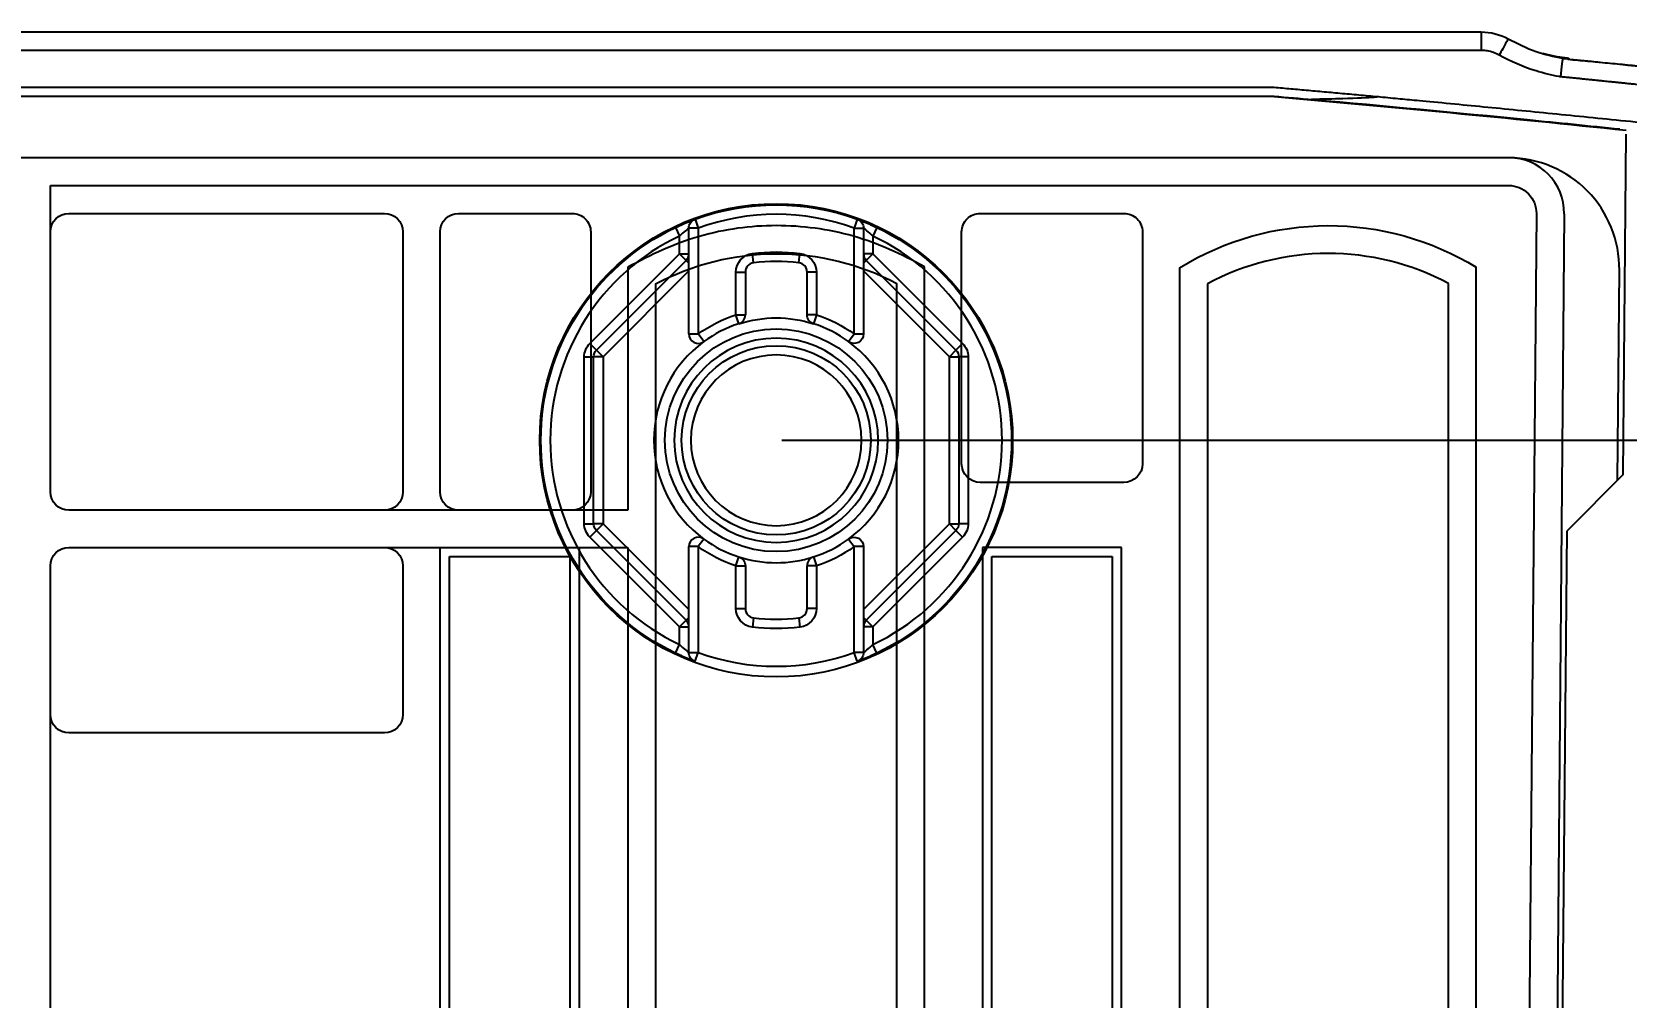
# Model space of a CAD drawing. Header units: millimetres. Extents: x 28 to 2425, y 8 to 1657.
# Drawn here: x 1973.5 to 2059.5, y 1353.2 to 1405.3 of the extents above; entities that cross this region are included whole.
import ezdxf

# ---------------------------------------------------------------- set-up
doc = ezdxf.new("R2010")
doc.units = ezdxf.units.MM
doc.layers.get('Defpoints').update_dxf_attribs({"linetype": 'CONTINUOUS'})
doc.layers.add('1LINE', color=7, linetype='CONTINUOUS')
doc.styles.add('Annotative', font='malgun.ttf')
doc.dimstyles.new('WOO', dxfattribs={"dimtxt": 20, "dimasz": 2, "dimexe": 1.25, "dimexo": 0.3, "dimgap": 1, "dimtad": 1, "dimdec": 1, "dimzin": 1, "dimdsep": 46, "dimtxsty": 'Annotative', "dimcen": 0, "dimclrd": 1, "dimclre": 1, "dimclrt": 2, "dimadec": 0, "dimazin": 0, "dimtfac": 1, "dimtdec": 1, "dimtofl": 0, "dimtmove": 0, "dimatfit": 3, "dimfxl": 0, "dimarcsym": 0})

# ---------------------------------------------------------------- blocks, each defined once
blk = doc.blocks.new('*D13')
at = {"layer": '1LINE', "color": 1, "lineweight": -2}
for p, q in [((2013.95, 1383.248), (2293.156, 1383.248)), ((2291.906, 1381.248), (2291.906, 873.209)), ((1943.761, 871.209), (2293.156, 871.209))]:
    blk.add_line(p, q, dxfattribs=at)
at = {"layer": '1LINE', "color": 1}
for points in [[(2291.573, 1381.248), (2292.24, 1381.248), (2291.906, 1383.248)], [(2291.573, 873.209), (2292.24, 873.209), (2291.906, 871.209)]]:
    blk.add_solid(points, dxfattribs=at)
at = {"layer": 'Defpoints', "color": 0}
for p in [(2013.65, 1383.248), (1943.461, 871.209), (2291.906, 871.209)]:
    blk.add_point(p, dxfattribs=at)
at = {"layer": '1LINE', "color": 2, "insert": (2280.574, 1127.228), "char_height": 20, "attachment_point": 5, "rotation": 90, "style": 'Annotative'}
blk.add_mtext('500', dxfattribs=at)

msp = doc.modelspace()

# ---------------------------------------------------------------- linework, layer by layer
at = {"layer": '1LINE'}
for p, q in [((1943.386, 1405.256), (2051.665, 1405.257)), ((2051.665, 1405.257), (2051.665, 1404.257)), ((2051.665, 1404.257), (1943.386, 1404.256)), ((2040.363, 1401.778), (1958.9, 1401.777)), ((2059.319, 1381.398), (2059.479, 1399.752)), ((1974.515, 1396.979), (2053.142, 1396.979)), ((1974.515, 1380.479), (1974.515, 1396.979)), ((1975.515, 1395.479), (1992.525, 1395.479)), ((1996.525, 1395.479), (2002.65, 1395.479)), ((2024.65, 1395.479), (2032.4, 1395.479)), ((2054.642, 1395.466), (2054.209, 1345.91)), ((2056.142, 1395.453), (2055.68, 1342.577)), ((1993.525, 1394.479), (1993.525, 1380.479)), ((1995.525, 1380.479), (1995.525, 1394.479)), ((2003.65, 1394.479), (2003.65, 1380.479)), ((2008.218, 1394.714), (2008.435, 1394.255)), ((2009.45, 1394.681), (2008.943, 1394.681)), ((2008.943, 1388.979), (2008.943, 1394.681)), ((2009.276, 1395.157), (2009.45, 1394.681)), ((2009.45, 1394.681), (2009.45, 1388.979)), ((2018.025, 1395.157), (2017.85, 1394.681)), ((2017.85, 1388.979), (2017.85, 1394.681)), ((2017.85, 1394.681), (2018.357, 1394.681)), ((2018.357, 1394.681), (2018.357, 1388.979)), ((2019.082, 1394.714), (2018.865, 1394.255)), ((2023.65, 1381.979), (2023.65, 1394.479)), ((2033.4, 1394.479), (2033.4, 1381.979)), ((2008.435, 1393.302), (2008.435, 1394.255)), ((2018.865, 1394.255), (2018.865, 1393.302)), ((2003.596, 1388.462), (2008.435, 1393.302)), ((2003.955, 1388.103), (2008.794, 1392.943)), ((2008.435, 1393.302), (2008.943, 1393.302)), ((2008.435, 1393.302), (2008.794, 1392.943)), ((2008.794, 1392.943), (2008.943, 1392.794)), ((2012.431, 1392.813), (2012.367, 1393.316)), ((2014.869, 1392.813), (2014.933, 1393.316)), ((2018.865, 1393.302), (2018.357, 1393.302)), ((2018.506, 1392.943), (2018.357, 1392.794)), ((2018.865, 1393.302), (2018.506, 1392.943)), ((2018.506, 1392.943), (2023.345, 1388.103)), ((2018.865, 1393.302), (2023.704, 1388.462)), ((2008.943, 1392.374), (2004.314, 1387.745)), ((2005.65, 1392.574), (2005.65, 1379.479)), ((2011.48, 1392.309), (2011.988, 1392.309)), ((2011.48, 1390.013), (2011.48, 1392.309)), ((2011.988, 1392.309), (2011.988, 1390.013)), ((2015.312, 1390.013), (2015.312, 1392.309)), ((2015.82, 1392.309), (2015.312, 1392.309)), ((2015.82, 1392.309), (2015.82, 1390.013)), ((2022.986, 1387.745), (2018.357, 1392.374)), ((2021.65, 1343.176), (2021.65, 1392.605)), ((2035.4, 1392.543), (2035.4, 1349.076)), ((2051.4, 1349.076), (2051.4, 1392.574)), ((2059.017, 1381.094), (2059.116, 1392.426)), ((2007.15, 1391.676), (2007.15, 1344.217)), ((2020.15, 1344.217), (2020.15, 1391.703)), ((2036.9, 1391.676), (2036.9, 1350.117)), ((2049.9, 1350.116), (2049.9, 1391.703)), ((2011.48, 1390.013), (2011.988, 1390.013)), ((2011.635, 1389.53), (2011.48, 1390.013)), ((2015.82, 1390.013), (2015.312, 1390.013)), ((2015.82, 1390.013), (2015.665, 1389.53)), ((2003.596, 1388.462), (2003.955, 1388.103)), ((2008.943, 1388.979), (2009.45, 1388.979)), ((2009.75, 1388.569), (2009.45, 1388.979)), ((2017.55, 1388.569), (2017.85, 1388.979)), ((2017.85, 1388.979), (2018.357, 1388.979)), ((2023.704, 1388.462), (2023.345, 1388.103)), ((2003.299, 1387.745), (2003.806, 1387.745)), ((2003.299, 1378.751), (2003.299, 1387.745)), ((2003.806, 1378.751), (2003.806, 1387.745)), ((2004.314, 1387.745), (2003.806, 1387.745)), ((2003.955, 1388.103), (2004.314, 1387.745)), ((2004.314, 1387.745), (2004.314, 1378.751)), ((2023.345, 1388.103), (2022.986, 1387.745)), ((2022.986, 1378.751), (2022.986, 1387.745)), ((2022.986, 1387.745), (2023.494, 1387.745)), ((2024.001, 1387.745), (2023.494, 1387.745)), ((2023.494, 1387.745), (2023.494, 1378.751)), ((2024.001, 1387.745), (2024.001, 1378.751)), ((2032.4, 1380.979), (2024.65, 1380.979)), ((2059.319, 1381.398), (2056.293, 1378.371)), ((2005.65, 1379.479), (1975.515, 1379.479)), ((2003.299, 1378.751), (2003.806, 1378.751)), ((2003.596, 1378.033), (2003.955, 1378.392)), ((2008.435, 1373.194), (2003.596, 1378.033)), ((2004.314, 1378.751), (2003.806, 1378.751)), ((2003.955, 1378.392), (2004.314, 1378.751)), ((2008.794, 1373.553), (2003.955, 1378.392)), ((2004.314, 1378.751), (2008.943, 1374.122)), ((2018.357, 1374.122), (2022.986, 1378.751)), ((2023.345, 1378.392), (2018.506, 1373.553)), ((2023.704, 1378.033), (2018.865, 1373.194)), ((2023.345, 1378.392), (2022.986, 1378.751)), ((2022.986, 1378.751), (2023.494, 1378.751)), ((2023.704, 1378.033), (2023.345, 1378.392)), ((2024.001, 1378.751), (2023.494, 1378.751)), ((2055.969, 1341.288), (2056.293, 1378.371)), ((1975.515, 1377.479), (2005.65, 1377.479)), ((1995.525, 1350.729), (1995.525, 1377.479)), ((2003.025, 1377.479), (2003.025, 1340.296)), ((2005.65, 1377.479), (2005.65, 1343.176)), ((2009.45, 1377.517), (2008.943, 1377.517)), ((2008.943, 1371.815), (2008.943, 1377.517)), ((2009.75, 1377.926), (2009.45, 1377.517)), ((2009.45, 1377.517), (2009.45, 1371.815)), ((2017.55, 1377.926), (2017.85, 1377.517)), ((2017.85, 1371.815), (2017.85, 1377.517)), ((2018.357, 1377.517), (2017.85, 1377.517)), ((2018.357, 1377.517), (2018.357, 1371.815)), ((2032.275, 1377.479), (2024.775, 1377.479)), ((2024.775, 1377.479), (2024.775, 1339.477)), ((2032.275, 1345.377), (2032.275, 1377.479)), ((1974.515, 1351.729), (1974.515, 1376.479)), ((1993.525, 1376.479), (1993.525, 1368.479)), ((1996.025, 1328.979), (1996.025, 1376.979)), ((1996.025, 1376.979), (2002.525, 1376.979)), ((2002.525, 1376.979), (2002.525, 1339.477)), ((2011.48, 1376.482), (2011.635, 1376.965)), ((2011.48, 1374.186), (2011.48, 1376.482)), ((2011.48, 1376.482), (2011.988, 1376.482)), ((2011.988, 1376.482), (2011.988, 1374.186)), ((2015.82, 1376.482), (2015.312, 1376.482)), ((2015.312, 1374.186), (2015.312, 1376.482)), ((2015.665, 1376.965), (2015.82, 1376.482)), ((2015.82, 1376.482), (2015.82, 1374.186)), ((2025.275, 1376.979), (2031.775, 1376.979)), ((2025.275, 1338.484), (2025.275, 1376.979)), ((2031.775, 1376.979), (2031.775, 1344.385)), ((2011.48, 1374.186), (2011.988, 1374.186)), ((2015.82, 1374.186), (2015.312, 1374.186)), ((2008.435, 1373.194), (2008.794, 1373.553)), ((2008.435, 1373.194), (2008.943, 1373.194)), ((2008.435, 1372.24), (2008.435, 1373.194)), ((2008.794, 1373.553), (2008.943, 1373.701)), ((2012.431, 1373.683), (2012.367, 1373.179)), ((2014.869, 1373.683), (2014.933, 1373.179)), ((2018.506, 1373.553), (2018.357, 1373.701)), ((2018.865, 1373.194), (2018.357, 1373.194)), ((2018.865, 1373.194), (2018.506, 1373.553)), ((2018.865, 1373.194), (2018.865, 1372.24)), ((1992.525, 1367.479), (1975.515, 1367.479))]:
    msp.add_line(p, q, dxfattribs=at)
at = {"layer": '1LINE', "linetype": 'Continuous'}
for p, q in [((2008.218, 1371.782), (2008.435, 1372.24)), ((2019.082, 1371.782), (2018.865, 1372.24)), ((2008.943, 1371.815), (2009.45, 1371.815)), ((2009.276, 1371.338), (2009.45, 1371.815)), ((2018.357, 1371.815), (2017.85, 1371.815)), ((2018.025, 1371.338), (2017.85, 1371.815))]:
    msp.add_line(p, q, dxfattribs=at)
at = {"layer": '1LINE'}
for radius in [12.75, 6, 5.1]:
    msp.add_circle((2013.65, 1383.248), radius, dxfattribs=at)
at = {"layer": '1LINE', "extrusion": (0, 0, -1)}
for radius in [5.5, 4.6]:
    msp.add_circle((-2013.65, 1383.248), radius, dxfattribs=at)
at = {"layer": '1LINE'}
for centre, radius, start, end in [((2053.116, 1392.479), 6, 89.5, 90), ((2053.142, 1395.479), 3, 359.5, 89.5), ((2013.65, 1383.248), 12.18, 69.83074, 110.16926), ((2013.65, 1383.248), 12.18, 115.34881, 244.65119), ((2013.65, 1383.248), 12.18, 295.34881, 64.65119), ((2008.435, 1393.302), 0.508, 315, 0), ((2012.495, 1392.309), 0.508, 97.26119, 180), ((2013.65, 1383.248), 9.643, 82.73881, 97.26119), ((2014.805, 1392.309), 0.508, 0, 82.73881), ((2018.865, 1393.302), 0.508, 180, 225), ((2043.425, 1379.516), 13.8, 62.01743, 118.2179), ((2013.65, 1383.248), 6.598, 107.77995, 126.23343), ((2011.48, 1390.013), 0.508, 287.77995, 0), ((2013.65, 1383.248), 6.598, 53.76657, 72.22005), ((2013.65, 1383.248), 6.598, 126.23343, 233.76657), ((2009.45, 1388.979), 0.508, 180, 306.23343), ((2013.65, 1383.248), 6.598, 306.23343, 53.76657), ((2009.45, 1377.517), 0.508, 53.76657, 180), ((2013.65, 1383.248), 6.598, 233.76657, 252.22005), ((2013.65, 1383.248), 6.598, 287.77995, 306.23343), ((2013.65, 1383.248), 6.598, 252.22005, 287.77995), ((2015.82, 1376.482), 0.508, 107.77995, 180), ((2012.495, 1374.186), 0.508, 180, 262.73881), ((2014.805, 1374.186), 0.508, 277.26119, 0), ((2008.435, 1373.194), 0.508, 0, 45), ((2013.65, 1383.248), 9.643, 262.73881, 277.26119), ((2018.865, 1373.194), 0.508, 135, 180)]:
    msp.add_arc(centre, radius, start, end, dxfattribs=at)
at = {"layer": '1LINE', "extrusion": (0, 0, -1)}
for centre, radius, start, end in [((-2053.142, 1395.479), 1.5, 90, 180.5), ((-2013.65, 1383.248), 12.688, 69.83074, 110.16926), ((-2043.425, 1379.516), 15.3, 58.36475, 121.41559), ((-2013.65, 1383.248), 12.688, 295.34881, 64.65119), ((-2013.65, 1383.248), 12.688, 115.34881, 244.65119), ((-2012.495, 1392.309), 1.015, 0, 82.73881), ((-2013.65, 1383.248), 10.15, 82.73881, 97.26119), ((-2014.805, 1392.309), 1.015, 97.26119, 180), ((-2013.65, 1383.248), 7.105, 53.76657, 72.22005), ((-2013.65, 1383.248), 6.598, 72.22005, 107.77995), ((-2013.65, 1383.248), 7.105, 107.77995, 126.23343), ((-2004.314, 1387.745), 1.015, 0, 45), ((-2022.986, 1387.745), 1.015, 135, 180), ((-2004.314, 1387.745), 0.508, 0, 45), ((-2022.986, 1387.745), 0.508, 135, 180), ((-2004.314, 1378.751), 1.015, 315, 0), ((-2004.314, 1378.751), 0.508, 315, 0), ((-2022.986, 1378.751), 0.508, 180, 225), ((-2022.986, 1378.751), 1.015, 180, 225), ((-2013.65, 1383.248), 7.105, 287.77995, 306.23343), ((-2013.65, 1383.248), 7.105, 233.76657, 252.22005), ((-2012.495, 1374.186), 1.015, 277.26119, 0), ((-2014.805, 1374.186), 1.015, 180, 262.73881), ((-2013.65, 1383.248), 10.15, 262.73881, 277.26119)]:
    msp.add_arc(centre, radius, start, end, dxfattribs=at)
at = {"layer": '1LINE', "extrusion": (-4.97838e-21, -2.1684e-15, -1)}
for centre, radius, start, end in [((-1975.515, 1394.479), 1, 0, 90), ((-1992.525, 1394.479), 1, 90, 180), ((-1996.525, 1394.479), 1, 0, 90), ((-2002.65, 1394.479), 1, 90, 180.00024), ((-2024.65, 1394.479), 1, 359.99976, 90), ((-2032.4, 1394.479), 1, 90, 180.00024), ((-2009.45, 1394.681), 0.508, 0, 69.83074), ((-2017.85, 1394.681), 0.508, 110.16926, 180), ((-2015.82, 1390.013), 0.508, 287.77995, 0), ((-2017.85, 1388.979), 0.508, 180, 306.23343), ((-2024.65, 1381.979), 1, 270, 0), ((-2032.4, 1381.979), 1, 180, 270), ((-1975.515, 1380.479), 1, 270, 0), ((-1992.525, 1380.479), 1, 180, 270), ((-1996.525, 1380.479), 1, 270, 0), ((-2002.65, 1380.479), 1, 180, 270), ((-2017.85, 1377.517), 0.508, 53.76657, 180), ((-1975.515, 1376.479), 1, 0, 90), ((-1992.525, 1376.479), 1, 90, 180), ((-2011.48, 1376.482), 0.508, 107.77995, 180), ((-1975.515, 1368.479), 1, 270, 0), ((-1992.525, 1368.479), 1, 180, 270)]:
    msp.add_arc(centre, radius, start, end, dxfattribs=at)
at = {"layer": '1LINE', "linetype": 'Continuous', "extrusion": (-4.97838e-21, -2.1684e-15, -1)}
for centre, start, end in [((-2009.45, 1371.815), 290.16926, 0), ((-2017.85, 1371.815), 180, 249.83074)]:
    msp.add_arc(centre, 0.508, start, end, dxfattribs=at)
at = {"layer": '1LINE', "linetype": 'Continuous'}
msp.add_arc((2013.65, 1383.248), 12.18, 249.83074, 290.16926, dxfattribs=at)
at = {"layer": '1LINE'}
for points, degree in [([(2051.665, 1405.257), (2052.167, 1405.257), (2052.684, 1405.123), (2053.123, 1404.879)], 3), ([(2056.35, 1403.832), (2055.626, 1403.9), (2054.997, 1404.087)], 2), ([(2064.891, 1402.935), (2060.62, 1403.379), (2056.342, 1403.765)], 2), ([(2040.494, 1402.274), (2049.71, 1401.476), (2063.9, 1400.008)], 2), ([(2040.499, 1401.772), (2040.454, 1401.776), (2040.408, 1401.778), (2040.363, 1401.778)], 3), ([(2040.499, 1401.772), (2046.831, 1401.223), (2053.159, 1400.618), (2059.481, 1399.96)], 3), ([(2042.588, 1401.597), (2041.891, 1401.655), (2041.195, 1401.714), (2040.499, 1401.772)], 3), ([(2007.15, 1391.676), (2011.162, 1393.829), (2016.129, 1393.839), (2020.15, 1391.703)], 3)]:
    msp.add_open_spline(points, degree=degree, dxfattribs=at)
for points, degree, knots in [([(2053.123, 1404.879), (2053.124, 1404.881), (2053.073, 1404.789), (2052.894, 1404.467), (2052.766, 1404.237), (2052.637, 1404.005)], 3, [0, 0, 0, 0, 0.496654, 0.496654, 1, 1, 1, 1]), ([(2053.123, 1404.879), (2053.614, 1404.633), (2054.548, 1404.166), (2055.567, 1403.94), (2056.049, 1403.833)], 3, [0, 0, 0, 0, 0.526553, 1, 1, 1, 1]), ([(2052.637, 1404.005), (2052.441, 1404.114), (2052.224, 1404.19), (2051.978, 1404.233), (2051.953, 1404.236), (2051.841, 1404.251), (2051.753, 1404.257), (2051.665, 1404.257)], 3, [0, 0, 0, 0, 0.666737, 0.666737, 0.741002, 0.741002, 1, 1, 1, 1]), ([(2055.948, 1402.835), (2055.923, 1402.839), (2055.897, 1402.844), (2055.451, 1402.924), (2055.033, 1403.027), (2053.936, 1403.369), (2053.267, 1403.655), (2052.637, 1404.005)], 3, [0, 0, 0, 0, 0.021941, 0.021941, 0.385652, 0.385652, 1, 1, 1, 1]), ([(2056.049, 1403.833), (2056.049, 1403.832), (2056.039, 1403.735), (2056, 1403.347), (2055.972, 1403.072), (2055.949, 1402.838)], 3, [0, 0, 0, 0, 0.5, 0.5, 1, 1, 1, 1]), ([(2056.049, 1403.833), (2056.116, 1403.831), (2056.216, 1403.828), (2056.293, 1403.829), (2056.313, 1403.831), (2056.391, 1403.826), (2056.391, 1403.827), (2056.379, 1403.829), (2056.378, 1403.829)], 3, [0, 0, 0, 0, 0.51298, 0.770268, 0.898766, 0.963819, 0.998045, 1, 1, 1, 1]), ([(2056.049, 1403.833), (2058.138, 1403.623), (2060.226, 1403.407), (2062.843, 1403.129), (2063.371, 1403.073), (2063.899, 1403.016)], 3, [0, 0, 0, 0, 0.798116, 0.798116, 1, 1, 1, 1]), ([(1947.373, 1402.273), (1978.409, 1402.273), (2009.445, 1402.274), (2040.485, 1402.274), (2040.489, 1402.274), (2040.494, 1402.274)], 3, [0, 0, 0, 0, 0.999868, 0.999868, 1, 1, 1, 1]), ([(2063.9, 1402.021), (2062.357, 1402.181), (2059.925, 1402.432), (2058.419, 1402.587), (2057.937, 1402.636), (2056.944, 1402.738), (2055.949, 1402.838)], 2, [0, 0, 0, 0.5, 0.5, 0.75, 0.75, 1, 1, 1]), ([(2046.162, 1401.776), (2046.173, 1401.76), (2046.085, 1401.745), (2045.57, 1401.704), (2044.97, 1401.679), (2043.698, 1401.642), (2043.134, 1401.628), (2042.52, 1401.615)], 3, [0, 0, 0, 0, 0.263477, 0.263477, 0.711904, 0.711904, 1, 1, 1, 1]), ([(2059.145, 1400.007), (2057.48, 1400.179), (2055.816, 1400.348), (2050.298, 1400.895), (2046.444, 1401.256), (2042.588, 1401.597)], 3, [0, 0, 0, 0, 0.301791, 0.301791, 1, 1, 1, 1]), ([(2053.116, 1398.479), (2031.523, 1398.479), (2009.931, 1398.479), (1965.728, 1398.479), (1943.118, 1398.479), (1891.567, 1398.479), (1862.626, 1398.479), (1833.685, 1398.479)], 3, [0, 0, 0, 0, 0.295207, 0.295207, 0.604325, 0.604325, 1, 1, 1, 1]), ([(2059.116, 1392.426), (2059.129, 1394.011), (2058.493, 1395.566), (2056.301, 1397.799), (2054.753, 1398.465), (2053.168, 1398.479)], 3, [0, 0, 0, 0, 0.5, 0.5, 1, 1, 1, 1]), ([(2021.65, 1392.605), (2020.41, 1393.264), (2019.151, 1393.87), (2016.47, 1394.624), (2015.047, 1394.818), (2012.264, 1394.815), (2010.877, 1394.625), (2008.156, 1393.855), (2006.892, 1393.24), (2005.65, 1392.574)], 3, [0, 0, 0, 0, 0.25, 0.25, 0.5, 0.5, 0.75, 0.75, 1, 1, 1, 1]), ([(2008.218, 1394.714), (2008.35, 1394.774), (2008.609, 1394.894), (2008.956, 1395.036), (2009.221, 1395.137), (2009.257, 1395.151), (2009.276, 1395.157)], 3, [0, 0, 0, 0, 0.255622, 0.501183, 0.752506, 1, 1, 1, 1]), ([(2008.943, 1394.681), (2008.933, 1394.674), (2008.913, 1394.658), (2008.727, 1394.518), (2008.551, 1394.359), (2008.435, 1394.255)], 3, [0, 0, 0, 0, 0.237226, 0.500838, 1, 1, 1, 1]), ([(2018.025, 1395.157), (2018.044, 1395.15), (2018.083, 1395.136), (2018.346, 1395.036), (2018.692, 1394.894), (2018.95, 1394.774), (2019.082, 1394.714)], 3, [0, 0, 0, 0, 0.250399, 0.499308, 0.744487, 1, 1, 1, 1]), ([(2018.865, 1394.255), (2018.75, 1394.359), (2018.574, 1394.518), (2018.387, 1394.658), (2018.367, 1394.674), (2018.357, 1394.681)], 3, [0, 0, 0, 0, 0.497988, 0.762075, 1, 1, 1, 1])]:
    msp.add_open_spline(points, degree=degree, knots=knots, dxfattribs=at)
at = {"layer": '1LINE', "linetype": 'Continuous'}
for points, knots in [([(2008.435, 1372.24), (2008.55, 1372.137), (2008.726, 1371.978), (2008.913, 1371.837), (2008.933, 1371.822), (2008.943, 1371.815)], [0, 0, 0, 0, 0.497988, 0.762075, 1, 1, 1, 1]), ([(2018.357, 1371.815), (2018.367, 1371.822), (2018.387, 1371.837), (2018.573, 1371.977), (2018.749, 1372.136), (2018.865, 1372.24)], [0, 0, 0, 0, 0.237226, 0.500838, 1, 1, 1, 1]), ([(2009.276, 1371.338), (2009.256, 1371.345), (2009.217, 1371.36), (2008.955, 1371.46), (2008.608, 1371.602), (2008.35, 1371.721), (2008.218, 1371.782)], [0, 0, 0, 0, 0.250399, 0.499308, 0.744487, 1, 1, 1, 1]), ([(2019.082, 1371.782), (2018.95, 1371.721), (2018.691, 1371.601), (2018.344, 1371.459), (2018.079, 1371.358), (2018.043, 1371.345), (2018.025, 1371.338)], [0, 0, 0, 0, 0.255622, 0.501183, 0.752506, 1, 1, 1, 1])]:
    msp.add_open_spline(points, degree=3, knots=knots, dxfattribs=at)

# ---------------------------------------------------------------- dimensions: what is measured, and where the dimension line sits
at = {"layer": '1LINE'}
dim = msp.add_linear_dim(base=(2291.906, 871.209), p1=(2013.65, 1383.248), p2=(1943.461, 871.209), angle=90, text='500', dimstyle='WOO', override={"dimdec": 0}, dxfattribs=at)
dim.commit()
dim.dimension.update_dxf_attribs({"geometry": '*D13', "text_midpoint": (2280.574, 1127.228)})

doc.saveas('drawing.dxf')
